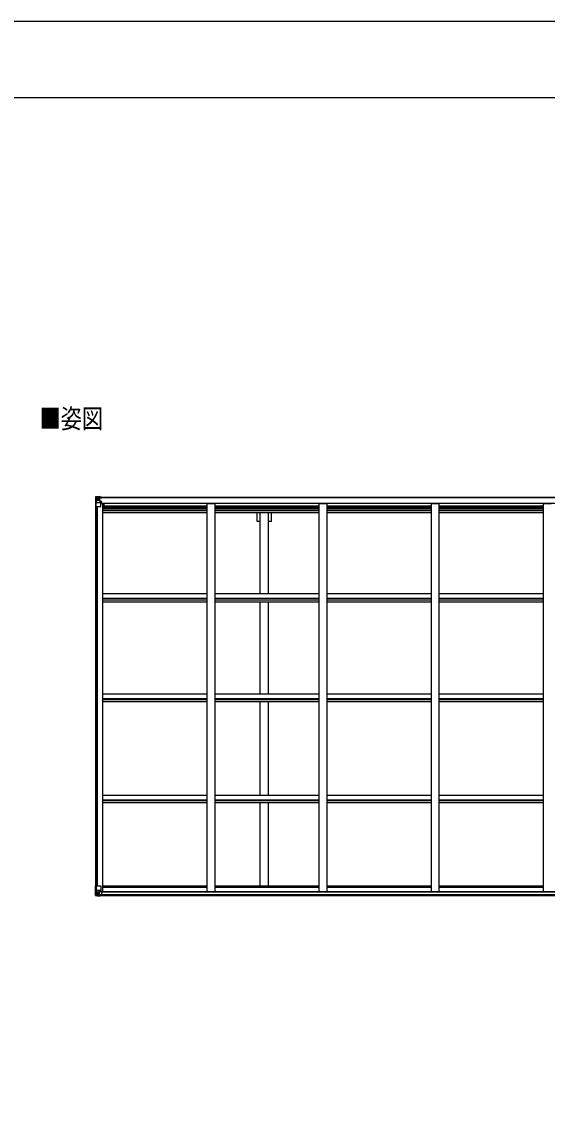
# Model space of a CAD drawing. Units: millimetres, scale not verified. Extents: x -10512 to 10512, y -7425 to 7425.
# Drawn here: x -4885 to -1526, y 505 to 7425 of the extents above; entities that cross this region are included whole.
import ezdxf
from ezdxf.enums import TextEntityAlignment as Align

# ---------------------------------------------------------------- set-up
doc = ezdxf.new("R2010")
doc.units = ezdxf.units.MM
doc.header["$LTSCALE"] = 30
for name, color, linetype in [('0-2_USER1', 3, 'Continuous'), ('0-4_YKK_13', 4, 'Continuous'), ('0-5_YKK_A1', 4, 'Continuous'), ('0-7_YKK_ZWAK', 7, 'Continuous')]:
    doc.layers.add(name, color=color, linetype=linetype)
doc.styles.add('ＭＳ ゴシック', font='')
doc.styles.get('ＭＳ ゴシック').set_extended_font_data('MS Gothic')

msp = doc.modelspace()

# ---------------------------------------------------------------- linework, layer by layer
at = {"layer": '0-4_YKK_13'}
for p, q in [((-4412.19, 4386.37), (-4412.19, 4386.33)), ((-4411.26, 4387.37), (-4411.26, 4387.37)), ((-4411.26, 4387.32), (-4411.26, 4387.36)), ((-4402.29, 4387.75), (-4410.21, 4387.28)), ((-4409.35, 4386.31), (-4409.35, 4386.24)), ((-4409.35, 4325.66), (-4409.35, 4386.24)), ((-4408.81, 4352.54), (-4404.66, 4364.62)), ((-4405.38, 4382.87), (-4408.12, 4386.53)), ((-4404.53, 4379.36), (-4402.19, 4379.42)), ((-4404.53, 4365.89), (-4404.53, 4379.36)), ((-4402.19, 4365.86), (-4404.53, 4365.89)), ((-4390.19, 4388.54), (-4402.19, 4387.76)), ((-4402.19, 4379.41), (-4390.19, 4379.41)), ((-4402.19, 4365.86), (-4390.19, 4365.86)), ((-4402.19, 4365.86), (-4402.19, 4365.86)), ((-4396.71, 4372.22), (-4396.71, 4371.26)), ((-4391.19, 4379.41), (-4390.19, 4379.41)), ((-4383.69, 4389.05), (-4390.19, 4388.66)), ((-4390.19, 4362.56), (-4390.19, 4388.66)), ((-4390.19, 4387.77), (-4383.69, 4388.17)), ((-4388.69, 4382.95), (-4390.19, 4382.95)), ((-4388.69, 4379.41), (-4390.19, 4379.41)), ((-4388.69, 4365.86), (-4390.19, 4365.86)), ((-4389.37, 4362.3), (-4379.02, 4360.65)), ((-4389.37, 4361.67), (-4389.37, 4362.3)), ((-4379.02, 4360.01), (-4389.37, 4361.67)), ((-4383.69, 4387.24), (-4388.69, 4387.16)), ((-4388.19, 4382.59), (-4388.69, 4382.59)), ((-4384.69, 4377.66), (-4388.69, 4377.66)), ((-4384.69, 4369.45), (-4388.69, 4369.45)), ((-4388.59, 4381.29), (-4384.69, 4381.29)), ((-4388.2, 4381.5), (-4388.2, 4381.66)), ((-4388.2, 4381.66), (-4388.19, 4381.66)), ((-4388.19, 4383.62), (-4388.19, 4381.66)), ((-4380.19, 4383.62), (-4388.19, 4383.62)), ((-4380.19, 4383.59), (-4388.19, 4383.59)), ((-4378.19, 4381.75), (-4388.19, 4381.66)), ((-4384.69, 4361.55), (-4384.69, 4381.52)), ((-4383.69, 4388.17), (-4383.69, 4389.05)), ((-4383.69, 4387.66), (-4383.69, 4388.17)), ((-4383.69, 4387.66), (-4383.69, 4387.24)), ((-4383.69, 4387.24), (-4383.69, 4386.43)), ((-4379.02, 4360.65), (-4379.02, 4360.01)), ((-4378.74, 4360.57), (-4374.69, 4360.53)), ((-4378.69, 4386.86), (-4378.69, 4386.43)), ((-4378.39, 4386.86), (-4378.69, 4386.86)), ((-4378.39, 4386.86), (-4376.7, 4386.43)), ((-4378.19, 4383.36), (-4373.19, 4383.36)), ((-4378.19, 4381.75), (-4378.19, 4383.36)), ((-4373.69, 4360.53), (-4374.69, 4360.53)), ((-4373.69, 4344.93), (-4373.69, 4360.53)), ((-4373.19, 4384.36), (-4373.19, 4383.36)), ((-4373.19, 4383.36), (-4372.19, 4383.36)), ((-4372.19, 4383.36), (-4372.19, 4384.36)), ((-4372.19, 4383.36), (-4372.19, 4381.79)), ((-4372.19, 4381.68), (-4372.19, 4381.79)), ((-4409.35, 4325.66), (-4379.19, 4325.66)), ((-4408.81, 4352.54), (-4402.19, 4352.32)), ((-4402.19, 4352.32), (-4378.19, 4352.32)), ((-4378.19, 4326.66), (-4378.19, 4359.76)), ((-4373.69, 4348.66), (-4378.19, 4348.66)), ((-4357.69, 4344.93), (-4378.19, 4344.93)), ((-4374.69, 4358.8), (-4373.69, 4358.81)), ((-4412.19, 1900.56), (-4379.19, 1900.56)), ((-4412.19, 1839.85), (-4412.19, 1900.56)), ((-4409.35, 1900.56), (-4409.35, 1839.98)), ((-4408.81, 1873.68), (-4402.19, 1873.89)), ((-4408.81, 1873.68), (-4404.66, 1861.59)), ((-4402.19, 1873.89), (-4378.19, 1873.89)), ((-4378.19, 1899.56), (-4378.19, 1866.46)), ((-4411.26, 1838.89), (-4411.26, 1838.85)), ((-4402.29, 1838.46), (-4410.21, 1838.94)), ((-4409.35, 1839.91), (-4409.35, 1839.98)), ((-4405.38, 1843.35), (-4408.12, 1839.68)), ((-4402.19, 1860.36), (-4404.53, 1860.33)), ((-4404.53, 1860.33), (-4404.53, 1846.86)), ((-4404.53, 1846.86), (-4402.19, 1846.8)), ((-4402.19, 1860.36), (-4402.19, 1860.36)), ((-4390.19, 1860.36), (-4402.19, 1860.36)), ((-4402.19, 1846.8), (-4390.19, 1846.8)), ((-4390.19, 1837.67), (-4402.19, 1838.46)), ((-4397.67, 1854), (-4397.67, 1854.96)), ((-4390.19, 1864.35), (-4383.69, 1864.35)), ((-4390.19, 1864.35), (-4390.19, 1837.56)), ((-4379.02, 1866.2), (-4389.37, 1864.55)), ((-4389.37, 1864.55), (-4389.37, 1864.35)), ((-4386.67, 1864.35), (-4379.02, 1865.57)), ((-4383.69, 1864.35), (-4374.69, 1864.31)), ((-4383.69, 1837.16), (-4383.69, 1843.11)), ((-4374.69, 1842.54), (-4383.69, 1842.48)), ((-4379.02, 1865.57), (-4379.02, 1866.2)), ((-4373.69, 1863.4), (-4373.69, 1843.25))]:
    msp.add_line(p, q, dxfattribs=at)
for points in [[(-4412.19, 4386.33), (-4412.19, 4325.66), (-4409.35, 4325.66)], [(-4411.26, 4387.37), (-4402.19, 4387.92), (-4390.19, 4388.66)], [(-4398.63, 4373.18), (-4399.59, 4373.18), (-4399.59, 4374.14), (-4398.63, 4374.14)], [(-4397.67, 4375.1), (-4397.67, 4376.06), (-4396.71, 4376.06), (-4396.71, 4375.1)], [(-4396.71, 4371.26), (-4397.67, 4371.26), (-4397.67, 4372.22)], [(-4395.75, 4374.14), (-4394.79, 4374.14), (-4394.79, 4373.18), (-4395.75, 4373.18)], [(-4383.69, 4387.66), (-4388.69, 4387.66), (-4388.69, 4362.19)], [(-4373.19, 4381.63), (-4388.19, 4381.5), (-4388.2, 4381.5)], [(-4388.19, 4382.59), (-4380.19, 4382.59), (-4380.19, 4384.36)], [(-4378.19, 4381.75), (-4378.19, 4381.74), (-4372.19, 4381.79)], [(-4374.69, 4360.53), (-4374.69, 4358.8), (-4378.19, 4358.78)], [(-4411.26, 1838.85), (-4402.19, 1838.29), (-4383.69, 1837.16)], [(-4398.63, 1852.08), (-4399.59, 1852.08), (-4399.59, 1853.04), (-4398.63, 1853.04)], [(-4397.67, 1854.96), (-4396.71, 1854.96), (-4396.71, 1854)], [(-4396.71, 1851.12), (-4396.71, 1850.16), (-4397.67, 1850.16), (-4397.67, 1851.12)], [(-4395.75, 1853.04), (-4394.79, 1853.04), (-4394.79, 1852.08), (-4395.75, 1852.08)], [(-4373.69, 1843.25), (-4373.71, 1843.14), (-4383.69, 1843.11)]]:
    msp.add_lwpolyline(points, dxfattribs=at)
for centre in [(-4397.19, 4373.66), (-4397.19, 1852.56)]:
    msp.add_circle(centre, 5.3, dxfattribs=at)
for centre, radius, start, end in [((-4411.2, 4386.37), 0.999, 93.4424, 179.95083), ((-4411.2, 4386.33), 0.999, 93.4424, 179.95083), ((-4411.19, 4386.37), 1, 93.50017, 180.00079), ((-4410.04, 4399.98), 12.7, 269.24466, 275.10311), ((-4408.07, 4386.37), 1.28, 131.17831, 182.45895), ((-4398.63, 4375.1), 0.96, 270, 0), ((-4398.63, 4372.22), 0.96, 0, 90), ((-4395.75, 4375.1), 0.96, 180, 270), ((-4395.75, 4372.22), 0.96, 90, 180), ((-4389.26, 4363.23), 0.937, 182.32209, 263.26766), ((-4389.26, 4362.6), 0.937, 182.32209, 263.26766), ((-4388.19, 4384.12), 0.5, 179.99802, 269.99691), ((-4388.19, 4384.09), 0.5, 180.00109, 270.00109), ((-4388.19, 4381.16), 0.5, 90.52895, 180.04464), ((-4388.18, 4380.99), 0.513, 91.88028, 181.04707), ((-4379.13, 4359.72), 0.937, 2.32209, 83.26766), ((-4379.13, 4359.08), 0.937, 2.32209, 83.26766), ((-4373.06, 4389.32), 7.69, 268.96999, 276.43426), ((-4379.19, 4326.66), 1, 270, 0), ((-4379.19, 1899.56), 1, 0, 90), ((-4411.2, 1839.89), 0.999, 180.04917, 266.5576), ((-4411.2, 1839.85), 0.999, 180.04917, 266.5576), ((-4411.19, 1839.85), 1, 179.99921, 266.49983), ((-4410.04, 1826.24), 12.7, 84.89689, 90.75534), ((-4408.07, 1839.85), 1.28, 177.54105, 228.82169), ((-4398.63, 1854), 0.96, 270, 0), ((-4398.63, 1851.12), 0.96, 0, 90), ((-4395.75, 1854), 0.96, 180, 270), ((-4395.75, 1851.12), 0.96, 90, 180), ((-4389.26, 1863.62), 0.937, 96.73234, 129.06602), ((-4379.13, 1867.13), 0.937, 276.73234, 357.67791), ((-4379.13, 1866.5), 0.937, 276.73234, 357.67791)]:
    msp.add_arc(centre, radius, start, end, dxfattribs=at)
for centre, major_axis, ratio, start_param, end_param in [((-4210.26, 4399.68), (201, 12.36), 0.060933, 3.1373463, 3.1378449), ((-4409.26, 4387.45), (2, 0.12), 0.060933, 3.1378449, 4.2119296), ((-4409.06, 4384.35), (-0.02, 3), 0.466854, 5.5234897, 6.1575023), ((-4407.4, 4379.28), (0.03, 5), 0.573921, 4.7320603, 5.5159136), ((-4405.93, 4365.91), (0, 3), 0.468246, 4.2703918, 4.7058971), ((-4483.94, 4379.41), (81.75, 0), 0.061163, 0, 0.0007725), ((-4408.08, 4354.89), (0.85, 2.32), 0.403757, 2.3087461, 3.2744049), ((-4408.08, 1871.33), (0.85, -2.32), 0.403757, 3.0087805, 3.9744392), ((-4409.26, 1838.77), (2, -0.12), 0.060933, 2.0712557, 3.1453404), ((-4210.26, 1826.54), (201, -12.36), 0.060933, 3.1453404, 3.145839), ((-4409.06, 1841.87), (-0.02, -3), 0.466854, 0.125683, 0.7596956), ((-4407.4, 1846.94), (0.03, -5), 0.573921, 0.7672717, 1.551125), ((-4405.93, 1860.31), (0, -3), 0.468246, 1.5772882, 2.0127935), ((-4483.94, 1846.8), (81.75, 0), 0.061163, 6.2824128, 6.2831853), ((-4374.69, 1863.41), (1, -0.021), 0.906239, 0.0187047, 1.589501), ((-4374.69, 1843.24), (1, 0.012), 0.707053, 4.7036637, 6.124411)]:
    msp.add_ellipse(centre, major_axis=major_axis, ratio=ratio, start_param=start_param, end_param=end_param, dxfattribs=at)
at = {"layer": '0-5_YKK_A1'}
for p, q in [((-4388.69, 4386.43), (615.31, 4386.43)), ((-4388.69, 4384.36), (615.31, 4384.36)), ((-4410.19, 1900.56), (-4410.19, 4325.66)), ((-4401.19, 1900.56), (-4401.19, 4325.66)), ((-4400.49, 1900.56), (-4400.49, 4325.66)), ((-4378.19, 4344.74), (-4365.19, 4344.74)), ((-4365.19, 1864.21), (-4365.19, 4344.74)), ((-4365.19, 4331.09), (-3699.19, 4331.09)), ((-4365.19, 4321.72), (-3699.19, 4321.72)), ((-4365.19, 4314.65), (-3699.19, 4314.65)), ((-4365.19, 4310.86), (-3699.19, 4310.86)), ((-4365.19, 4299.52), (-3699.19, 4299.52)), ((-4357.69, 4346.16), (589.31, 4346.16)), ((-4357.69, 4331.09), (-4357.69, 4346.16)), ((-3699.19, 4344.32), (-3649.19, 4344.32)), ((-3699.19, 1864.21), (-3699.19, 4344.32)), ((-3649.19, 1864.21), (-3649.19, 4344.32)), ((-3649.19, 4331.09), (-2983.19, 4331.09)), ((-3649.19, 4321.72), (-2983.19, 4321.72)), ((-3649.19, 4314.65), (-2983.19, 4314.65)), ((-3649.19, 4310.86), (-2983.19, 4310.86)), ((-3649.19, 4299.52), (-2983.19, 4299.52)), ((-2983.19, 4344.32), (-2933.19, 4344.32)), ((-2983.19, 1864.21), (-2983.19, 4344.32)), ((-2933.19, 1864.21), (-2933.19, 4344.32)), ((-2933.19, 4331.09), (-2267.19, 4331.09)), ((-2933.19, 4321.72), (-2267.19, 4321.72)), ((-2933.19, 4314.65), (-2267.19, 4314.65)), ((-2933.19, 4310.86), (-2267.19, 4310.86)), ((-2933.19, 4299.52), (-2267.19, 4299.52)), ((-2267.19, 4344.32), (-2217.19, 4344.32)), ((-2267.19, 1864.21), (-2267.19, 4344.32)), ((-2217.19, 1864.21), (-2217.19, 4344.32)), ((-2217.19, 4331.09), (-1551.19, 4331.09)), ((-2217.19, 4321.72), (-1551.19, 4321.72)), ((-2217.19, 4314.65), (-1551.19, 4314.65)), ((-2217.19, 4310.86), (-1551.19, 4310.86)), ((-2217.19, 4299.52), (-1551.19, 4299.52)), ((-1551.19, 4344.32), (-1501.19, 4344.32)), ((-1551.19, 1864.21), (-1551.19, 4344.32)), ((-4365.19, 4286.69), (-3699.19, 4286.69)), ((-3649.19, 4286.69), (-2983.19, 4286.69)), ((-3361.69, 3769.24), (-3361.69, 4286.69)), ((-3306.69, 3769.24), (-3306.69, 4286.69)), ((-3288.99, 4230.42), (-3306.69, 4230.42)), ((-3288.99, 4230.42), (-3288.99, 4286.69)), ((-2933.19, 4286.69), (-2267.19, 4286.69)), ((-2217.19, 4286.69), (-1551.19, 4286.69)), ((-4365.19, 3769.24), (-3699.19, 3769.24)), ((-4365.19, 3740.27), (-3699.19, 3740.27)), ((-3649.19, 3769.24), (-2983.19, 3769.24)), ((-3649.19, 3740.27), (-2983.19, 3740.27)), ((-2933.19, 3769.24), (-2267.19, 3769.24)), ((-2933.19, 3740.27), (-2267.19, 3740.27)), ((-2217.19, 3769.24), (-1551.19, 3769.24)), ((-2217.19, 3740.27), (-1551.19, 3740.27)), ((-4365.19, 3730.12), (-3699.19, 3730.12)), ((-4365.19, 3717.28), (-3699.19, 3717.28)), ((-3649.19, 3730.12), (-2983.19, 3730.12)), ((-3649.19, 3717.28), (-2983.19, 3717.28)), ((-3361.69, 3128.78), (-3361.69, 3717.28)), ((-3306.69, 3128.78), (-3306.69, 3717.28)), ((-2933.19, 3730.12), (-2267.19, 3730.12)), ((-2933.19, 3717.28), (-2267.19, 3717.28)), ((-2217.19, 3730.12), (-1551.19, 3730.12)), ((-2217.19, 3717.28), (-1551.19, 3717.28)), ((-4365.19, 3128.78), (-3699.19, 3128.78)), ((-3649.19, 3128.78), (-2983.19, 3128.78)), ((-2933.19, 3128.78), (-2267.19, 3128.78)), ((-2217.19, 3128.78), (-1551.19, 3128.78)), ((-4365.19, 3099.34), (-3699.19, 3099.34)), ((-4365.19, 3092.2), (-3699.19, 3092.2)), ((-4365.19, 3079.24), (-3699.19, 3079.24)), ((-3649.19, 3099.34), (-2983.19, 3099.34)), ((-3649.19, 3092.2), (-2983.19, 3092.2)), ((-3649.19, 3079.24), (-2983.19, 3079.24)), ((-3361.69, 2479.95), (-3361.69, 3079.24)), ((-3306.69, 2479.95), (-3306.69, 3079.24)), ((-2933.19, 3099.34), (-2267.19, 3099.34)), ((-2933.19, 3092.2), (-2267.19, 3092.2)), ((-2933.19, 3079.24), (-2267.19, 3079.24)), ((-2217.19, 3099.34), (-1551.19, 3099.34)), ((-2217.19, 3092.2), (-1551.19, 3092.2)), ((-2217.19, 3079.24), (-1551.19, 3079.24)), ((-4365.19, 2479.95), (-3699.19, 2479.95)), ((-4365.19, 2450.15), (-3699.19, 2450.15)), ((-4365.19, 2446.27), (-3699.19, 2446.27)), ((-4365.17, 2433.25), (-3699.17, 2433.25)), ((-3649.19, 2479.95), (-2983.19, 2479.95)), ((-3649.19, 2450.15), (-2983.19, 2450.15)), ((-3649.19, 2446.27), (-2983.19, 2446.27)), ((-3649.17, 2433.25), (-2983.17, 2433.25)), ((-3361.69, 1901.43), (-3361.69, 2433.25)), ((-3306.69, 1901.43), (-3306.69, 2433.25)), ((-2933.19, 2479.95), (-2267.19, 2479.95)), ((-2933.19, 2450.15), (-2267.19, 2450.15)), ((-2933.19, 2446.27), (-2267.19, 2446.27)), ((-2933.17, 2433.25), (-2267.17, 2433.25)), ((-2217.19, 2479.95), (-1551.19, 2479.95)), ((-2217.19, 2450.15), (-1551.19, 2450.15)), ((-2217.19, 2446.27), (-1551.19, 2446.27)), ((-2217.17, 2433.25), (-1551.17, 2433.25)), ((-4365.19, 1901.43), (-3699.19, 1901.43)), ((-4365.19, 1892.32), (-3699.19, 1892.32)), ((-3649.19, 1901.43), (-2983.19, 1901.43)), ((-3649.19, 1892.32), (-2983.19, 1892.32)), ((-2933.19, 1901.43), (-2267.19, 1901.43)), ((-2933.19, 1892.32), (-2267.19, 1892.32)), ((-2217.19, 1901.43), (-1551.19, 1901.43)), ((-2217.19, 1892.32), (-1551.19, 1892.32)), ((-4383.69, 1838.76), (615.31, 1838.76)), ((-4374.24, 1864.21), (605.31, 1864.21)), ((-4373.69, 1861.85), (605.31, 1861.85)), ((-4373.69, 1846.2), (605.31, 1846.2))]:
    msp.add_line(p, q, dxfattribs=at)
msp.add_lwpolyline([(-3361.69, 4230.42), (-3379.39, 4230.42), (-3379.39, 4286.69)], dxfattribs=at)
at = {"layer": '0-7_YKK_ZWAK'}
msp.add_line((9737.55, 6937.5), (-9762.45, 6937.5), dxfattribs=at)
msp.add_lwpolyline([(-10512.5, -7425), (10512.5, -7425), (10512.5, 7425), (-10512.5, 7425)], close=True, dxfattribs=at)

# ---------------------------------------------------------------- texts
at = {"layer": '0-2_USER1', "style": 'ＭＳ ゴシック', "width": 0.8}
msp.add_text('■姿図', height=123.8, dxfattribs=at).set_placement((-4770.34, 4788.78), align=Align.BOTTOM_LEFT)

doc.saveas('drawing.dxf')
